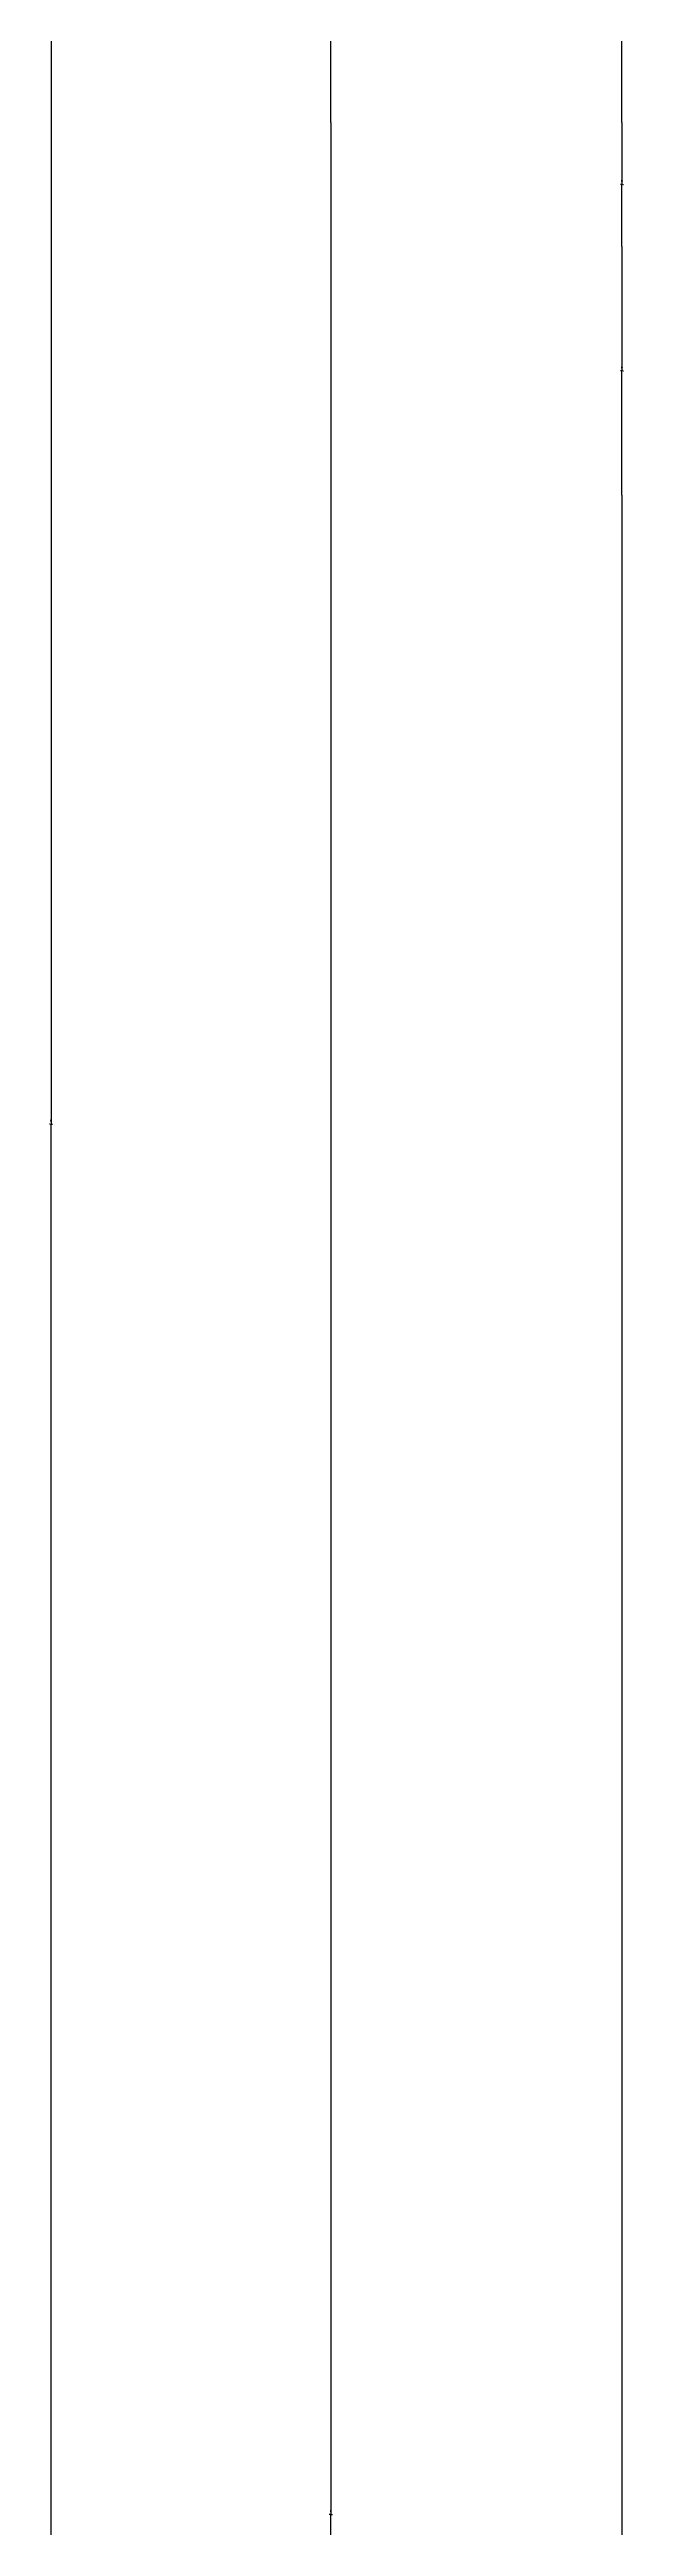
# Model space of a CAD drawing. Header units: metres. Extents: x 172 to 5375, y 420 to 6939.
# Drawn here: x 172 to 357, y 4661 to 5459 of the extents above; entities that cross this region are included whole.
import ezdxf

# ---------------------------------------------------------------- set-up
doc = ezdxf.new("R2010")
doc.units = ezdxf.units.M
doc.layers.add('DIM', color=3, linetype='Continuous')
doc.dimstyles.get("Standard").update_dxf_attribs({"dimtxt": 2.5, "dimasz": 2.5, "dimexe": 1.25, "dimexo": 0.625, "dimtad": 1, "dimcen": 2.5, "dimazin": 3, "dimtfac": 1, "dimtmove": 0, "dimatfit": 3})

# ---------------------------------------------------------------- blocks, each defined once
blk = doc.blocks.new('*D29')
for p, q in [((356.76, 5435.23), (356.76, 5415.23)), ((356.51, 5415.23), (356.26, 5415.23)), ((356.76, 5395.23), (356.76, 5415.23)), ((356.76, 5415.23), (356.76, 5415.23)), ((357.01, 5415.23), (357.26, 5415.23))]:
    blk.add_line(p, q)
at = {"layer": 'Defpoints'}
for p in [(356.76, 5435.23), (356.76, 5415.23), (356.76, 5395.23)]:
    blk.add_point(p, dxfattribs=at)
at = {"layer": 'DIM', "insert": (356.76, 5416.355), "char_height": 1, "attachment_point": 5}
blk.add_mtext('0', dxfattribs=at)
blk = doc.blocks.new('*D30')
for p, q in [((356.76, 5315.23), (356.76, 4625.23)), ((356.51, 4625.23), (356.26, 4625.23)), ((356.76, 3935.23), (356.76, 4625.23)), ((356.76, 4625.23), (356.76, 4625.23)), ((357.01, 4625.23), (357.26, 4625.23))]:
    blk.add_line(p, q)
at = {"layer": 'Defpoints'}
for p in [(356.76, 5315.23), (356.76, 4625.23), (356.76, 3935.23)]:
    blk.add_point(p, dxfattribs=at)
at = {"layer": 'DIM', "insert": (356.76, 4626.355), "char_height": 1, "attachment_point": 5}
blk.add_mtext('0', dxfattribs=at)
blk = doc.blocks.new('*D31')
for p, q in [((263.02, 5435.23), (263.02, 4665.23)), ((262.77, 4665.23), (262.52, 4665.23)), ((263.02, 3895.23), (263.02, 4665.23)), ((263.02, 4665.23), (263.02, 4665.23)), ((263.27, 4665.23), (263.52, 4665.23))]:
    blk.add_line(p, q)
at = {"layer": 'Defpoints'}
for p in [(263.02, 5435.23), (263.02, 4665.23), (263.02, 3895.23)]:
    blk.add_point(p, dxfattribs=at)
at = {"layer": 'DIM', "insert": (263.02, 4666.355), "char_height": 1, "attachment_point": 5}
blk.add_mtext('0', dxfattribs=at)
blk = doc.blocks.new('*D32')
for p, q in [((172.91, 6590.3), (172.91, 5112.77)), ((172.66, 5112.77), (172.41, 5112.77)), ((172.91, 3635.23), (172.91, 5112.77)), ((172.91, 5112.77), (172.91, 5112.77)), ((173.16, 5112.77), (173.41, 5112.77))]:
    blk.add_line(p, q)
at = {"layer": 'Defpoints'}
for p in [(172.91, 6590.3), (172.91, 5112.77), (172.91, 3635.23)]:
    blk.add_point(p, dxfattribs=at)
at = {"layer": 'DIM', "insert": (172.91, 5113.895), "char_height": 1, "attachment_point": 5}
blk.add_mtext('0', dxfattribs=at)
blk = doc.blocks.new('*D38')
for p, q in [((263.02, 6590.3), (263.02, 6012.77)), ((262.77, 6012.77), (262.52, 6012.77)), ((263.02, 5435.23), (263.02, 6012.77)), ((263.02, 6012.77), (263.02, 6012.77)), ((263.27, 6012.77), (263.52, 6012.77))]:
    blk.add_line(p, q)
at = {"layer": 'Defpoints'}
for p in [(263.02, 6590.3), (263.02, 6012.77), (263.02, 5435.23)]:
    blk.add_point(p, dxfattribs=at)
at = {"layer": 'DIM', "insert": (263.02, 6013.895), "char_height": 1, "attachment_point": 5}
blk.add_mtext('0', dxfattribs=at)
blk = doc.blocks.new('*D39')
for p, q in [((356.76, 5615.23), (356.76, 5525.23)), ((356.51, 5525.23), (356.26, 5525.23)), ((356.76, 5435.23), (356.76, 5525.23)), ((356.76, 5525.23), (356.76, 5525.23)), ((357.01, 5525.23), (357.26, 5525.23))]:
    blk.add_line(p, q)
at = {"layer": 'Defpoints'}
for p in [(356.76, 5615.23), (356.76, 5525.23), (356.76, 5435.23)]:
    blk.add_point(p, dxfattribs=at)
at = {"layer": 'DIM', "insert": (356.76, 5526.355), "char_height": 1, "attachment_point": 5}
blk.add_mtext('0', dxfattribs=at)
blk = doc.blocks.new('*D40')
for p, q in [((356.76, 5395.23), (356.76, 5355.23)), ((356.51, 5355.23), (356.26, 5355.23)), ((356.76, 5315.23), (356.76, 5355.23)), ((356.76, 5355.23), (356.76, 5355.23)), ((357.01, 5355.23), (357.26, 5355.23))]:
    blk.add_line(p, q)
at = {"layer": 'Defpoints'}
for p in [(356.76, 5395.23), (356.76, 5355.23), (356.76, 5315.23)]:
    blk.add_point(p, dxfattribs=at)
at = {"layer": 'DIM', "insert": (356.76, 5356.355), "char_height": 1, "attachment_point": 5}
blk.add_mtext('0', dxfattribs=at)

msp = doc.modelspace()

# ---------------------------------------------------------------- dimensions: what is measured, and where the dimension line sits
at = {"layer": 'DIM'}
for base, p1, p2, picture, middle in [((172.91, 5112.77), (172.91, 6590.3), (172.91, 3635.23), '*D32', (172.91, 5113.895)), ((263.02, 6012.77), (263.02, 6590.3), (263.02, 5435.23), '*D38', (263.02, 6013.895)), ((356.76, 5525.23), (356.76, 5615.23), (356.76, 5435.23), '*D39', (356.76, 5526.355)), ((263.02, 4665.23), (263.02, 5435.23), (263.02, 3895.23), '*D31', (263.02, 4666.355)), ((356.76, 5415.23), (356.76, 5435.23), (356.76, 5395.23), '*D29', (356.76, 5416.355)), ((356.76, 5355.23), (356.76, 5395.23), (356.76, 5315.23), '*D40', (356.76, 5356.355)), ((356.76, 4625.23), (356.76, 5315.23), (356.76, 3935.23), '*D30', (356.76, 4626.355))]:
    dim = msp.add_linear_dim(base=base, p1=p1, p2=p2, dimstyle='Standard', dxfattribs=at)
    dim.commit()
    dim.dimension.update_dxf_attribs({"geometry": picture, "text_midpoint": middle})

doc.saveas('drawing.dxf')
